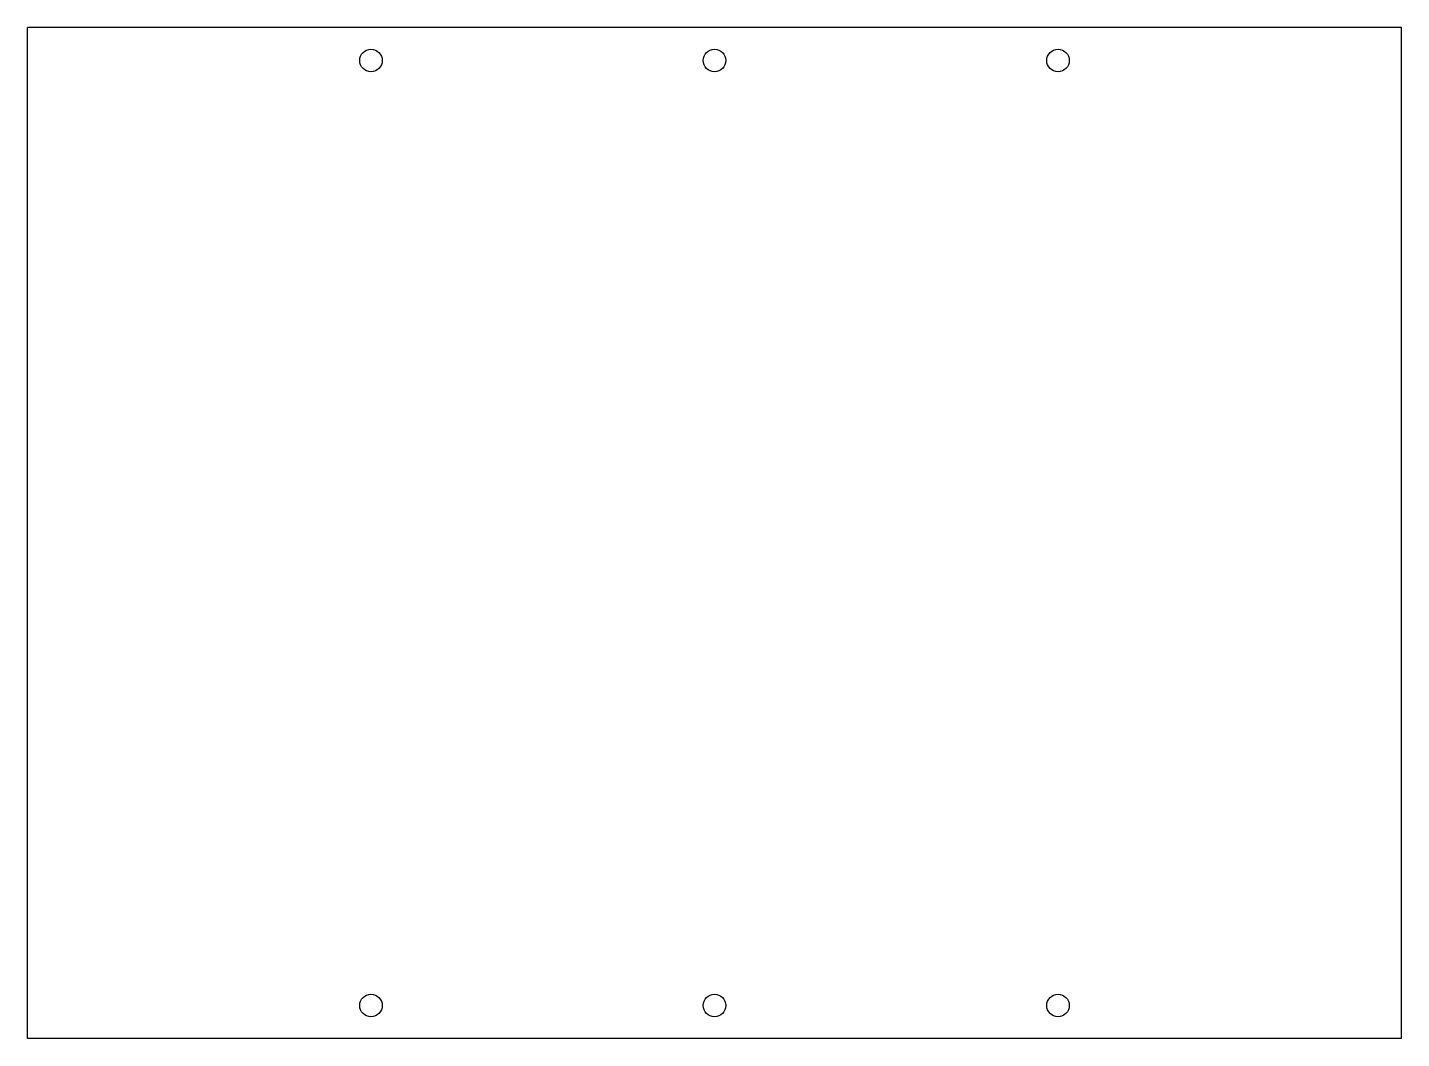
# Model space of a CAD drawing. Extents: x -125 to 125, y -92 to 92.
import ezdxf

# ---------------------------------------------------------------- set-up
doc = ezdxf.new("R2010")
doc.units = 0
doc.layers.add('VISIBLE', color=7, linetype='CONTINUOUS')

msp = doc.modelspace()

# ---------------------------------------------------------------- linework, layer by layer
at = {"layer": 'VISIBLE'}
for p, q in [((125, 91.924), (-125, 91.924)), ((-125, -91.924), (-125, 91.924)), ((125, -91.924), (125, 91.924)), ((125, -91.924), (-125, -91.924))]:
    msp.add_line(p, q, dxfattribs=at)
for centre in [(-62.5, 85.924), (0, 85.924), (62.5, 85.924), (-62.5, -85.924), (0, -85.924), (62.5, -85.924)]:
    msp.add_circle(centre, 2.05, dxfattribs=at)

doc.saveas('drawing.dxf')
